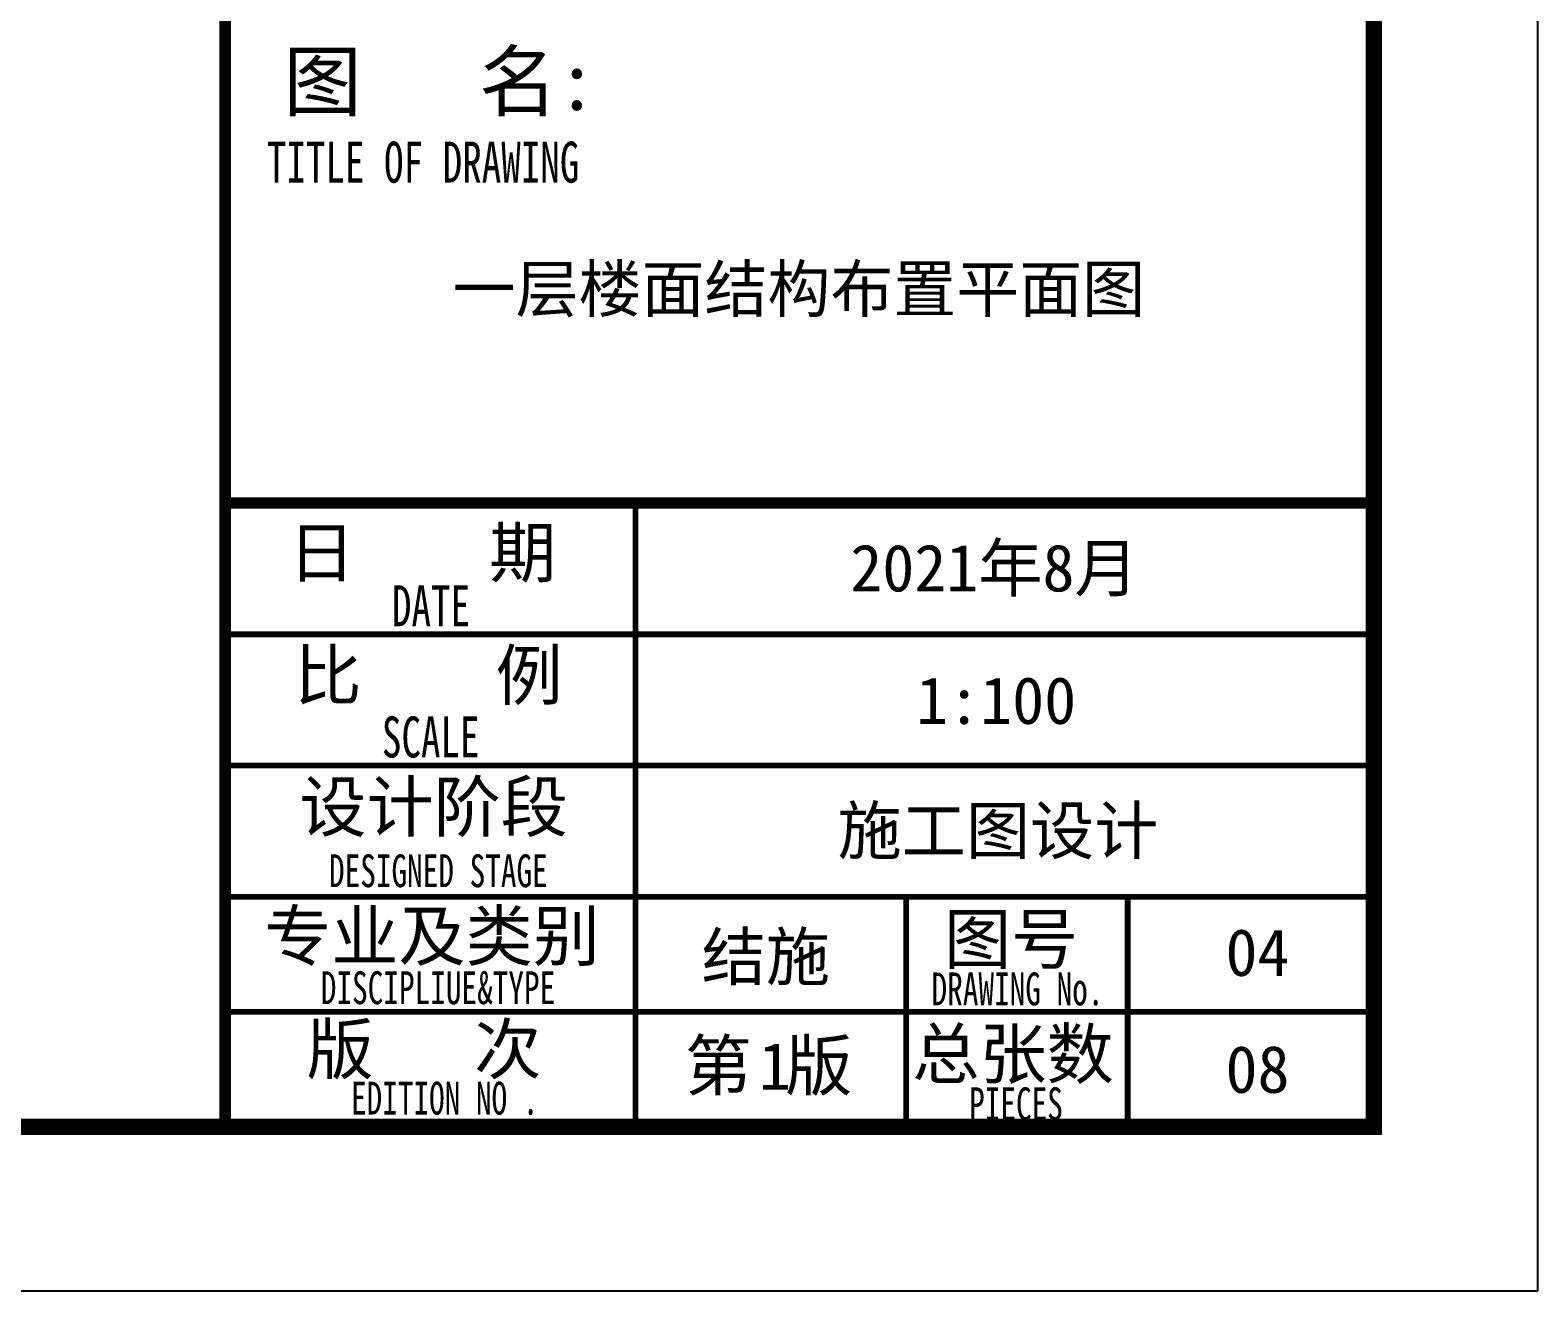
# Model space of a CAD drawing. Extents: x 169490 to 7584583, y -2399407 to 1374371.
# Drawn here: x 2796746 to 2805935, y 813191 to 820873 of the extents above; entities that cross this region are included whole.
import ezdxf

# ---------------------------------------------------------------- set-up
doc = ezdxf.new("R2010")
doc.units = 0
doc.header["$LTSCALE"] = 100
for name, color, linetype in [('dsptext_col', 2, 'CONTINUOUS'), ('图框', 140, 'CONTINUOUS'), ('图签文字', 147, 'CONTINUOUS'), ('折板线', 127, 'CONTINUOUS')]:
    doc.layers.add(name, color=color, linetype=linetype)
doc.layers.add('可改文字', color=6, linetype='CONTINUOUS', lineweight=18)
doc.layers.add('图签', color=147, linetype='CONTINUOUS', lineweight=18)
doc.styles.add('宋体', font='')
doc.styles.add('建筑图签-1', font='simhei.ttf', dxfattribs={"width": 0.7})
doc.styles.get('宋体').set_extended_font_data('SimSun')

# ---------------------------------------------------------------- blocks, each defined once
blk = doc.blocks.new('2q3q2342q35q2343r5q23rwetr')
at = {"layer": '图框'}
for points, const_width in [([(3527617.7, 3121310.1), (3527617.7, 3161310.1)], 70), ([(3527617.7, 3125110.4), (3534617.7, 3125110.4)], 70), ([(3530117.7, 3122710.4), (3530117.7, 3125110.4)], 35), ([(3527617.7, 3124310.4), (3534617.7, 3124310.4)], 35), ([(3527617.7, 3123510.4), (3534617.7, 3123510.4)], 35), ([(3527617.7, 3122710.4), (3534617.7, 3122710.4)], 35), ([(3527617.7, 3122710.4), (3534117.7, 3122710.4)], 35), ([(3530117.7, 3121310.4), (3530117.7, 3122710.4)], 35), ([(3531767.7, 3121310.4), (3531767.7, 3122710.4)], 35), ([(3531767.7, 3121310.4), (3531767.7, 3122710.4)], 35), ([(3531767.7, 3121310.4), (3531767.7, 3122710.4)], 35), ([(3533117.7, 3121310.1), (3533117.7, 3122710.1)], 35), ([(3527617.7, 3122010.4), (3531767.7, 3122010.4)], 35), ([(3531767.7, 3122010.1), (3534617.7, 3122010.1)], 35)]:
    blk.add_lwpolyline(points, dxfattribs=dict(at, const_width=const_width))
at = {"layer": '图签', "color": 154, "style": '宋体'}
for s, p in [('2021年8月', (3531427.6, 3124571.8)), ('施工图设计', (3531350, 3122971.8)), ('结施', (3530521.9, 3122202.9))]:
    blk.add_text(s, height=286.68, dxfattribs=at).set_placement(p)
at = {"layer": '图签', "color": 1, "style": '宋体'}
for s, height, p in [('1:100', 286.68, (3531829, 3123764.2)), ('1', 286.7, (3530870.9, 3121535.2))]:
    blk.add_text(s, height=height, dxfattribs=at).set_placement(p)
at = {"layer": '图签文字', "color": 7, "style": '建筑图签-1'}
for s, height, p in [('图   名:', 350, (3527973, 3127505.2)), ('日    期', 300, (3528001.5, 3124658.9)), ('比    例', 300, (3528039.9, 3123911.7)), ('设计阶段', 300, (3528069.6, 3123109.8)), ('专业及类别', 300, (3527855.7, 3122323.2)), ('图号', 300, (3531998.5, 3122304.5)), ('版   次 ', 300, (3528113.7, 3121633.1)), ('第 版', 300, (3530418.4, 3121533.5)), ('总张数', 300, (3531805.5, 3121604.5))]:
    blk.add_text(s, height=height, dxfattribs=at).set_placement(p)
at = {"layer": '图签文字', "style": '建筑图签-1', "width": 0.7}
for s, height, p in [('TITLE OF DRAWING', 250, (3527871.7, 3127062.6)), ('DATE', 250, (3528634.1, 3124359.3)), ('SCALE', 250, (3528572.9, 3123560)), ('DESIGNED STAGE', 200, (3528250.3, 3122769.9)), ('DISCIPLIUE&TYPE', 200, (3528200.5, 3122057.2)), ('DRAWING No.', 200, (3531922.7, 3122050)), ('EDITION NO .', 200, (3528384.2, 3121384.2)), ('PIECES', 200, (3532151.4, 3121350))]:
    blk.add_text(s, height=height, dxfattribs=at).set_placement(p)

msp = doc.modelspace()

# ---------------------------------------------------------------- linework, layer by layer
at = {"layer": 'dsptext_col', "ltscale": 10}
msp.add_lwpolyline([(2734134.9, 854191.4), (2797934.9, 854191.4), (2797934.9, 814191.4), (2734134.9, 814191.4)], close=True, dxfattribs=at)
at = {"layer": '图框'}
msp.add_lwpolyline([(2731634.9, 813191.4), (2805934.9, 813191.4), (2805934.9, 855191.4), (2731634.9, 855191.4)], close=True, dxfattribs=at)
at = {"layer": '图框', "const_width": 100}
msp.add_lwpolyline([(2734134.9, 814191.4), (2804934.9, 814191.4), (2804934.9, 854191.4), (2734134.9, 854191.4)], close=True, dxfattribs=at)

# ---------------------------------------------------------------- block references
at = {"layer": '折板线'}
msp.add_blockref('2q3q2342q35q2343r5q23rwetr', (-729682.8, -2307118.7), dxfattribs=at)

# ---------------------------------------------------------------- texts
at = {"layer": '可改文字', "color": 3, "style": '宋体'}
msp.add_text('一层楼面结构布置平面图', height=281.283, dxfattribs=at).set_placement((2799321.3, 819156))
at = {"layer": '图签', "color": 3, "style": '宋体'}
for s, p in [('04', (2804031.4, 815110.5)), ('08', (2804031.4, 814398.2))]:
    msp.add_text(s, height=286.68, dxfattribs=at).set_placement(p)

doc.saveas('drawing.dxf')
